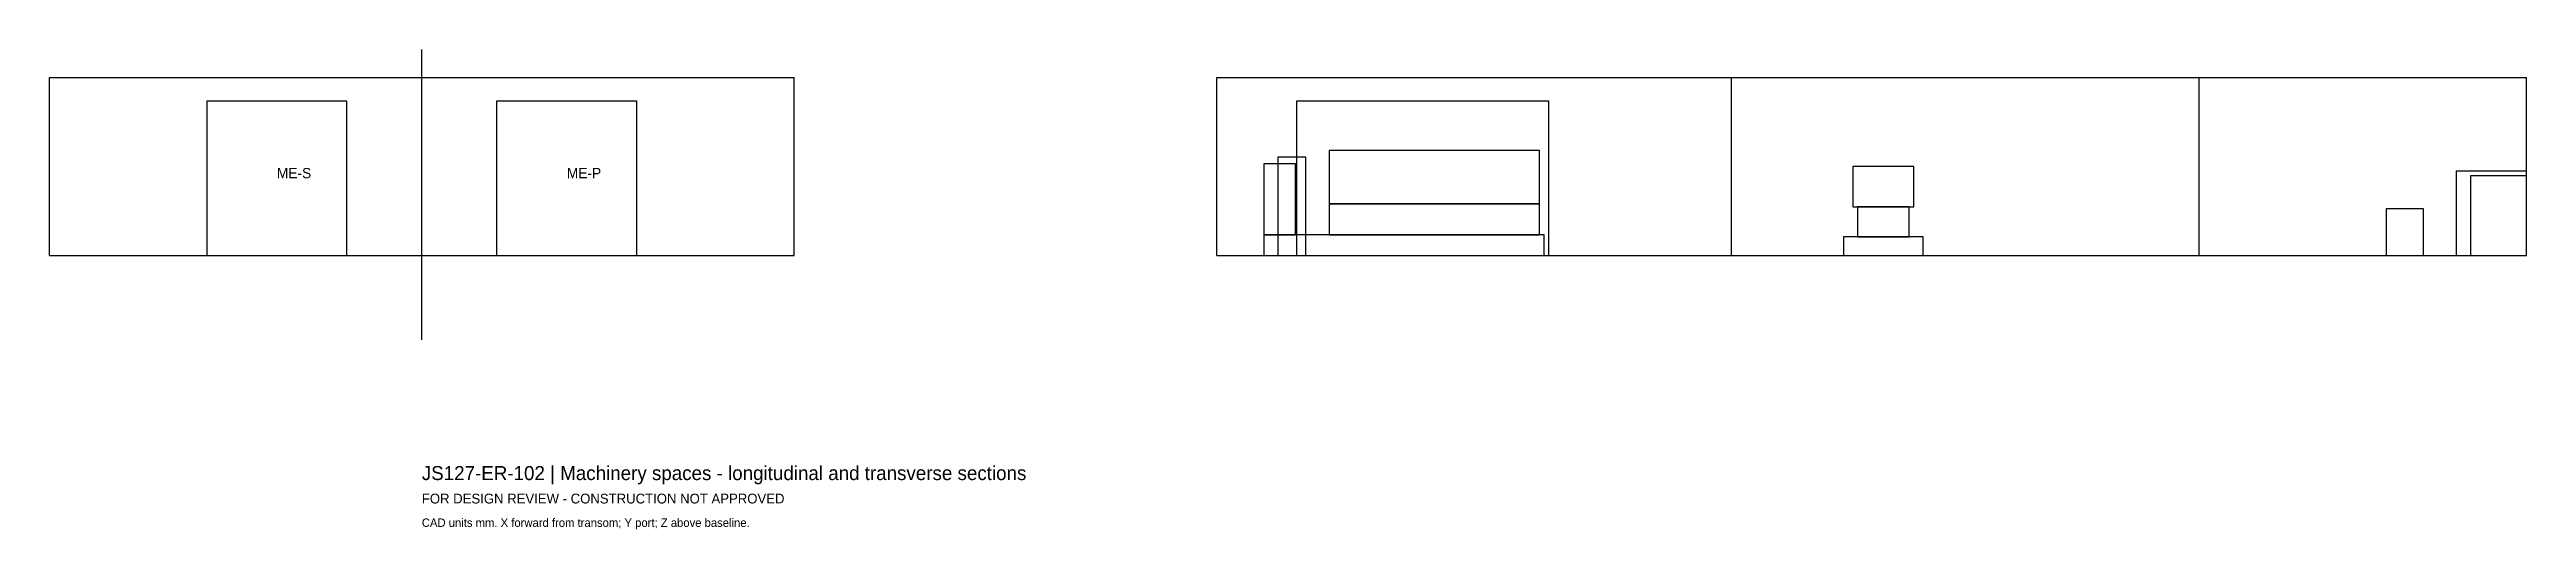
# Model space of a CAD drawing. Header units: millimetres. Extents: x -3980 to 22500, y -2027 to 3100.
import ezdxf

# ---------------------------------------------------------------- set-up
doc = ezdxf.new("R2010")
doc.units = ezdxf.units.MM
for name, color, linetype in [('ANNOTATION', 7, 'Continuous'), ('CENTERLINE', 8, 'Continuous'), ('EQUIPMENT', 3, 'Continuous'), ('GEOMETRY', 7, 'Continuous'), ('RESERVATION', 1, 'Continuous')]:
    doc.layers.add(name, color=color, linetype=linetype)

msp = doc.modelspace()

# ---------------------------------------------------------------- linework, layer by layer
at = {"layer": 'CENTERLINE'}
msp.add_line((0, 0), (0, 3100), dxfattribs=at)
at = {"layer": 'EQUIPMENT'}
for points in [[(9000, 1120), (9340, 1120), (9340, 1880), (9000, 1880)], [(9000, 1120), (9340, 1120), (9340, 1880), (9000, 1880)], [(9150, 900), (9450, 900), (9450, 1950), (9150, 1950)], [(9150, 900), (9450, 900), (9450, 1950), (9150, 1950)], [(9700, 1450), (11950, 1450), (11950, 2020), (9700, 2020)], [(9700, 1450), (11950, 1450), (11950, 2020), (9700, 2020)], [(15300, 1420), (15950, 1420), (15950, 1850), (15300, 1850)], [(15300, 1420), (15950, 1420), (15950, 1850), (15300, 1850)], [(21750, 900), (22500, 900), (22500, 1800), (21750, 1800)], [(21900, 900), (22500, 900), (22500, 1750), (21900, 1750)], [(9700, 1120), (11950, 1120), (11950, 1450), (9700, 1450)], [(9700, 1120), (11950, 1120), (11950, 1450), (9700, 1450)], [(15350, 1100), (15900, 1100), (15900, 1420), (15350, 1420)], [(15350, 1100), (15900, 1100), (15900, 1420), (15350, 1420)], [(21000, 900), (21400, 900), (21400, 1400), (21000, 1400)], [(9000, 900), (12000, 900), (12000, 1120), (9000, 1120)], [(9000, 900), (12000, 900), (12000, 1120), (9000, 1120)], [(15200, 900), (16050, 900), (16050, 1100), (15200, 1100)], [(15200, 900), (16050, 900), (16050, 1100), (15200, 1100)]]:
    msp.add_lwpolyline(points, close=True, dxfattribs=at)
at = {"layer": 'GEOMETRY'}
for p, q in [((-3980, 2800), (3980, 2800)), ((-3980, 900), (-3980, 2800)), ((3980, 900), (3980, 2800)), ((8500, 2800), (22500, 2800)), ((8500, 900), (8500, 2800)), ((14000, 900), (14000, 2800)), ((19000, 900), (19000, 2800)), ((22500, 900), (22500, 2800)), ((-3980, 900), (3980, 900)), ((8500, 900), (22500, 900))]:
    msp.add_line(p, q, dxfattribs=at)
at = {"layer": 'RESERVATION'}
for points in [[(-2300, 900), (-800, 900), (-800, 2550), (-2300, 2550)], [(800, 900), (2300, 900), (2300, 2550), (800, 2550)], [(9350, 900), (12050, 900), (12050, 2550), (9350, 2550)], [(9350, 900), (12050, 900), (12050, 2550), (9350, 2550)]]:
    msp.add_lwpolyline(points, close=True, dxfattribs=at)

# ---------------------------------------------------------------- texts
at = {"layer": 'ANNOTATION'}
for s, height, p in [('ME-S', 110, (-1550, 1725)), ('ME-P', 110, (1550, 1725)), ('JS127-ER-102 | Machinery spaces - longitudinal and transverse sections', 150, (0, -1500)), ('FOR DESIGN REVIEW - CONSTRUCTION NOT APPROVED', 105, (0, -1750)), ('CAD units mm. X forward from transom; Y port; Z above baseline.', 90, (0, -2000))]:
    msp.add_text(s, height=height, dxfattribs=at).set_placement(p)

doc.saveas('drawing.dxf')
